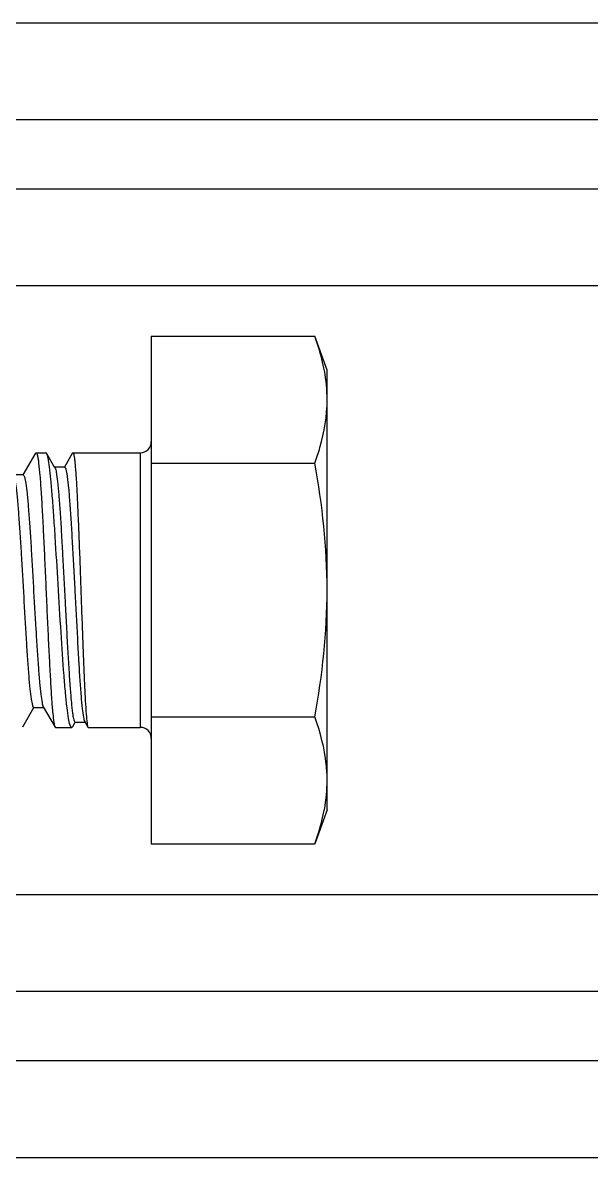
# Model space of a CAD drawing. Extents: x 1247970 to 1725648, y 860327 to 1277876.
# Drawn here: x 1331142.4 to 1331247.7, y 1196536.7 to 1196746.9 of the extents above; entities that cross this region are included whole.
import ezdxf

# ---------------------------------------------------------------- set-up
doc = ezdxf.new("R2010")
doc.units = 0
doc.header["$LTSCALE"] = 1000
doc.header["$MEASUREMENT"] = 0
doc.layers.get('0').update_dxf_attribs({"color": 254})
doc.layers.add('TK', color=4, linetype='Continuous')

# ---------------------------------------------------------------- blocks, each defined once
blk = doc.blocks.new('A$C63786A89')
at = {"linetype": 'Continuous'}
for p, q in [((-2142.64, 4103.17), (2056.65, 4103.17)), ((-1950.37, 4085.23), (1906.23, 4085.23)), ((-1950.37, 4072.41), (1908.41, 4072.41)), ((-1986.26, 4054.46), (1922.29, 4054.46)), ((-1850.85, 4045.08), (-1820.57, 4045.08)), ((-1850.85, 4045.08), (-1850.85, 3951.04)), ((-1818.28, 4038.78), (-1820.57, 4045.08)), ((-1818.28, 3957.34), (-1818.28, 4038.78)), ((-1872.28, 4023.43), (-1874.62, 4019.4)), ((-1872.28, 4023.43), (-1872.18, 4023.51)), ((-1872.18, 4023.51), (-1870.39, 4023.51)), ((-1872.18, 4023.51), (-1870.39, 4023.51)), ((-1872.18, 4023.51), (-1872.17, 4023.51)), ((-1870.24, 4023.39), (-1870.39, 4023.51)), ((-1868.7, 4020.73), (-1870.24, 4023.39)), ((-1865.43, 4023.46), (-1866.95, 4020.85)), ((-1865.43, 4023.46), (-1865.37, 4023.51)), ((-1865.37, 4023.51), (-1852.89, 4023.51)), ((-1865.37, 4023.51), (-1852.89, 4023.51)), ((-1865.37, 4023.51), (-1865.36, 4023.51)), ((-1852.89, 4023.51), (-1852.89, 3972.61)), ((-1850.85, 4021.57), (-1820.57, 4021.57)), ((-1866.9, 4020.83), (-1868.76, 4020.83)), ((-1874.56, 4019.4), (-1876.41, 4019.4)), ((-1874.67, 3972.72), (-1872.58, 3976.31)), ((-1872.64, 3976.31), (-1870.79, 3976.31)), ((-1870.85, 3976.41), (-1868.68, 3972.68)), ((-1865.41, 3972.76), (-1864.95, 3973.57)), ((-1864.98, 3973.59), (-1863.13, 3973.59)), ((-1863.18, 3973.68), (-1862.58, 3972.65)), ((-1850.85, 3974.55), (-1820.57, 3974.55)), ((-1868.68, 3972.68), (-1868.6, 3972.61)), ((-1868.6, 3972.61), (-1865.59, 3972.61)), ((-1868.6, 3972.61), (-1865.59, 3972.61)), ((-1865.41, 3972.76), (-1865.59, 3972.61)), ((-1862.58, 3972.65), (-1862.54, 3972.61)), ((-1862.54, 3972.61), (-1852.89, 3972.61)), ((-1862.54, 3972.61), (-1852.89, 3972.61)), ((-1818.28, 3957.34), (-1820.57, 3951.04)), ((-1850.85, 3951.04), (-1820.57, 3951.04)), ((-1986.26, 3941.66), (1922.29, 3941.66)), ((-1950.37, 3923.72), (1905.98, 3923.72)), ((-1950.37, 3910.9), (1905.98, 3910.9)), ((-2142.64, 3892.95), (2056.65, 3892.95))]:
    blk.add_line(p, q, dxfattribs=at)
for centre, radius, start, end in [((-1851.14, 4032.69), 32.91, 10.5275, 11.3069), ((-1852.89, 4025.55), 2.04, 270, 0), ((-1852.89, 3970.57), 2.04, 0, 90), ((-1851.13, 3963.43), 32.9, 348.6965, 349.4725)]:
    blk.add_arc(centre, radius, start, end, dxfattribs=at)
for points, knots in [([(-1818.87, 4039.14), (-1819.17, 4040.65), (-1819.72, 4042.65), (-1820.39, 4044.59), (-1820.57, 4045.08)], [0, 0, 0, 0, 0.746895, 1, 1, 1, 1]), ([(-1820.57, 4021.57), (-1820.22, 4022.53), (-1818.96, 4026.33), (-1818.28, 4030.35), (-1818.28, 4033.33)], [0, 0, 0, 0, 0.255696, 1, 1, 1, 1]), ([(-1872.17, 4023.51), (-1872.11, 4023.5), (-1872.01, 4023.29), (-1871.92, 4022.93), (-1871.81, 4022.32), (-1871.65, 4021.09), (-1871.46, 4019.03), (-1871.24, 4016.02), (-1871.03, 4012.35), (-1870.81, 4008.16), (-1870.6, 4003.6), (-1870.38, 3998.84), (-1870.17, 3994.06), (-1869.96, 3989.42), (-1869.74, 3985.09), (-1869.54, 3981.24), (-1869.33, 3978), (-1869.15, 3975.47), (-1868.92, 3973.8), (-1868.82, 3972.92), (-1868.68, 3972.68)], [0, 0, 0, 0, 0.003595, 0.011264, 0.023265, 0.039554, 0.084464, 0.144449, 0.21736, 0.300564, 0.391048, 0.485525, 0.580564, 0.672718, 0.758642, 0.835218, 0.899669, 0.949676, 0.983465, 1, 1, 1, 1]), ([(-1865.88, 3973.04), (-1866.02, 3973.44), (-1866.22, 3974.51), (-1866.49, 3976.47), (-1866.75, 3979.12), (-1867.14, 3983.76), (-1867.59, 3990.5), (-1868.1, 3999.09), (-1868.54, 4006.35), (-1868.9, 4011.82), (-1869.16, 4015.35), (-1869.42, 4018.33), (-1869.66, 4020.67), (-1869.92, 4022.28), (-1870.09, 4023.13), (-1870.24, 4023.39)], [0, 0, 0, 0, 0.024851, 0.064429, 0.117626, 0.182805, 0.340627, 0.518099, 0.6929, 0.772338, 0.843044, 0.902787, 0.949703, 0.982372, 1, 1, 1, 1]), ([(-1865.36, 4023.51), (-1865.3, 4023.5), (-1865.24, 4023.28), (-1865.15, 4022.93), (-1865.07, 4022.31), (-1864.98, 4021.49), (-1864.89, 4020.44), (-1864.76, 4018.65), (-1864.61, 4015.95), (-1864.44, 4012.25), (-1864.26, 4008.02), (-1864.09, 4003.43), (-1863.92, 3998.64), (-1863.75, 3993.83), (-1863.58, 3989.18), (-1863.41, 3984.85), (-1863.25, 3981.01), (-1863.09, 3977.79), (-1862.93, 3975.33), (-1862.81, 3973.77), (-1862.68, 3972.98), (-1862.63, 3972.73), (-1862.58, 3972.65)], [0, 0, 0, 0, 0.003341, 0.010939, 0.022966, 0.039355, 0.059974, 0.084639, 0.145183, 0.218785, 0.302749, 0.393988, 0.489144, 0.584725, 0.67722, 0.763222, 0.839568, 0.903457, 0.952554, 0.985078, 0.99476, 1, 1, 1, 1]), ([(-1868.7, 4020.73), (-1868.55, 4020.48), (-1868.42, 4019.6), (-1868.17, 4017.94), (-1867.96, 4015.48), (-1867.73, 4012.37), (-1867.5, 4008.7), (-1867.18, 4003.11), (-1866.89, 3997.29), (-1866.58, 3991.43), (-1866.36, 3987.27), (-1866.13, 3983.47), (-1865.91, 3980.16), (-1865.69, 3977.47), (-1865.5, 3975.66), (-1865.34, 3974.58), (-1865.23, 3974.06), (-1865.14, 3973.76), (-1865.04, 3973.59), (-1864.98, 3973.59)], [0, 0, 0, 0, 0.018666, 0.054844, 0.107331, 0.174142, 0.252739, 0.34016, 0.528282, 0.622102, 0.711243, 0.792554, 0.863208, 0.920799, 0.96343, 0.978707, 0.989821, 0.996781, 1, 1, 1, 1]), ([(-1866.9, 4020.83), (-1866.85, 4020.83), (-1866.73, 4020.65), (-1866.64, 4020.33), (-1866.52, 4019.77), (-1866.36, 4018.63), (-1866.15, 4016.71), (-1865.93, 4013.9), (-1865.7, 4010.47), (-1865.47, 4006.56), (-1865.24, 4002.31), (-1864.93, 3996.45), (-1864.64, 3990.67), (-1864.33, 3985.18), (-1864.11, 3981.63), (-1863.88, 3978.65), (-1863.68, 3976.31), (-1863.45, 3974.75), (-1863.32, 3973.92), (-1863.18, 3973.68)], [0, 0, 0, 0, 0.003453, 0.010902, 0.022763, 0.039014, 0.084102, 0.144511, 0.217944, 0.301623, 0.392412, 0.486951, 0.673489, 0.7588, 0.83473, 0.898664, 0.948459, 0.982524, 1, 1, 1, 1]), ([(-1876.35, 4019.3), (-1876.21, 4019.06), (-1876.07, 4018.26), (-1875.84, 4016.75), (-1875.63, 4014.53), (-1875.4, 4011.72), (-1875.17, 4008.41), (-1874.86, 4003.35), (-1874.56, 3998.06), (-1874.26, 3992.73), (-1874.03, 3988.92), (-1873.81, 3985.43), (-1873.58, 3982.4), (-1873.36, 3979.91), (-1873.15, 3978.08), (-1872.95, 3976.95), (-1872.8, 3976.46), (-1872.69, 3976.31), (-1872.64, 3976.31)], [0, 0, 0, 0, 0.019043, 0.055063, 0.107001, 0.173025, 0.250754, 0.337372, 0.524516, 0.618282, 0.707667, 0.789473, 0.860794, 0.919118, 0.962435, 0.989361, 0.996538, 1, 1, 1, 1]), ([(-1874.56, 4019.4), (-1874.51, 4019.4), (-1874.4, 4019.25), (-1874.24, 4018.75), (-1874.04, 4017.6), (-1873.83, 4015.75), (-1873.6, 4013.23), (-1873.38, 4010.16), (-1873.15, 4006.65), (-1872.92, 4002.82), (-1872.62, 3997.48), (-1872.32, 3992.21), (-1872.01, 3987.17), (-1871.79, 3983.89), (-1871.56, 3981.11), (-1871.35, 3978.92), (-1871.12, 3977.43), (-1870.98, 3976.65), (-1870.85, 3976.41)], [0, 0, 0, 0, 0.003527, 0.010833, 0.038211, 0.082176, 0.141245, 0.213301, 0.295738, 0.385567, 0.479533, 0.666283, 0.752354, 0.829384, 0.894647, 0.945862, 0.981304, 1, 1, 1, 1]), ([(-1818.28, 3962.79), (-1818.28, 3963.78), (-1818.49, 3967.79), (-1819.54, 3971.71), (-1820.57, 3974.55)], [0, 0, 0, 0, 0.246324, 1, 1, 1, 1]), ([(-1865.59, 3972.61), (-1865.61, 3972.61), (-1865.79, 3972.69), (-1865.83, 3972.89), (-1865.88, 3973.04)], [0, 0, 0, 0, 0.145776, 1, 1, 1, 1]), ([(-1820.57, 3951.04), (-1820.39, 3951.53), (-1819.72, 3953.48), (-1819.17, 3955.47), (-1818.87, 3956.98)], [0, 0, 0, 0, 0.253106, 1, 1, 1, 1])]:
    blk.add_open_spline(points, degree=3, knots=knots, dxfattribs=at)
for points in [[(-1818.28, 4033.33), (-1818.28, 4035.13), (-1818.46, 4036.94), (-1818.78, 4038.71)], [(-1818.28, 3998.06), (-1818.28, 4005.94), (-1819.16, 4013.83), (-1820.57, 4021.57)], [(-1820.57, 3974.55), (-1819.16, 3982.3), (-1818.28, 3990.19), (-1818.28, 3998.06)], [(-1818.78, 3957.42), (-1818.46, 3959.19), (-1818.28, 3960.99), (-1818.28, 3962.79)]]:
    blk.add_open_spline(points, degree=3, dxfattribs=at)

msp = doc.modelspace()

# ---------------------------------------------------------------- block references
at = {"layer": 'TK'}
msp.add_blockref('A$C63786A89', (1333017.03, 1192643.73, -355), dxfattribs=at)

doc.saveas('drawing.dxf')
